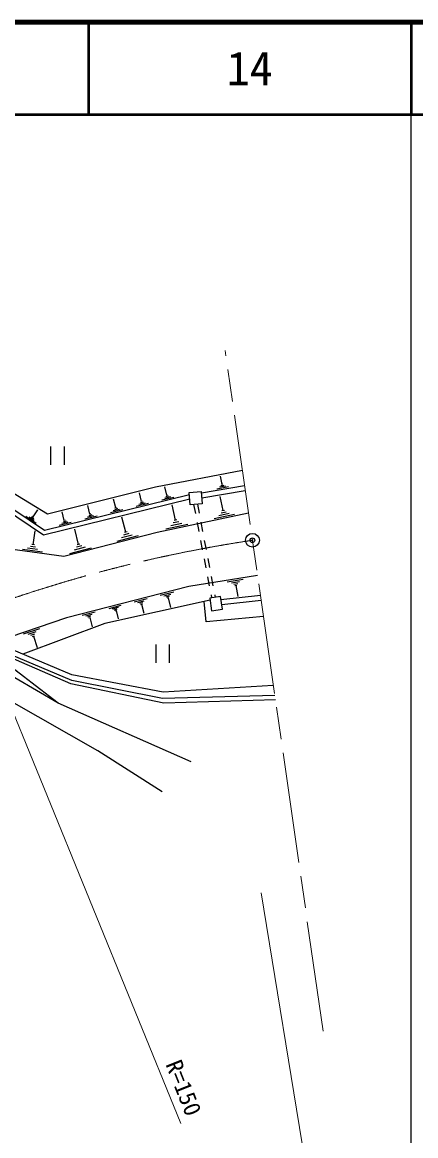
# Model space of a CAD drawing. Units: millimetres at full size, sheet at 1:1000; details may follow other scales. Extents: x 40000 to 680000, y 20000 to 380000.
# Drawn here: x 536828 to 579500, y 259253 to 380000 of the extents above; entities that cross this region are included whole.
import ezdxf
from ezdxf.enums import TextEntityAlignment as Align

# ---------------------------------------------------------------- set-up
doc = ezdxf.new("R2010")
doc.units = ezdxf.units.MM
doc.header["$LTSCALE"] = 1000
doc.header["$PDMODE"] = 32
doc.header["$PDSIZE"] = 500
doc.linetypes.add('CHAIN', pattern=[18.5, 12, -1.5, 3.5, -1.5])
for name, color, linetype, lineweight in [('M-BGD', 7, 'Continuous', 25), ('M-BMK', 2, 'CHAIN', 13), ('M-BMK-SRVR', 3, 'Continuous', 25), ('M-STR-HTXT', 7, 'Continuous', 13), ('M-TTL', 2, 'Continuous', 140), ('M-TTL-BAND', 7, 'Continuous', 25), ('M-TTL-LINE', 7, 'Continuous', 50)]:
    doc.layers.add(name, color=color, linetype=linetype, lineweight=lineweight)
doc.layers.add('M-TTL-TXT', color=7, linetype='Continuous')
doc.styles.add('ＭＳ ゴシック', font='')
doc.styles.get('ＭＳ ゴシック').set_extended_font_data('MS Gothic')

msp = doc.modelspace()

# ---------------------------------------------------------------- linework, layer by layer
at = {"layer": 'M-BGD'}
for p, q in [((539907, 334002), (539907, 332002)), ((541407, 332002), (541407, 334002)), ((539234, 324875), (529334, 331519)), ((560923, 329747), (556254, 328949)), ((558864, 329680), (558219, 329570)), ((558497, 329883), (558343, 330786)), ((558680, 329781), (558358, 329726)), ((558578, 329897), (558417, 329869)), ((554960, 328741), (539234, 324875)), ((549756, 328042), (549526, 328979)), ((553253, 328476), (551959, 328158)), ((552898, 328526), (552251, 328367)), ((552511, 328705), (552288, 329611)), ((552704, 328615), (552381, 328536)), ((552592, 328725), (552430, 328685)), ((561015, 329204), (556290, 328398)), ((559208, 329606), (557918, 329386)), ((558616, 327042), (558290, 328586)), ((544171, 326666), (543942, 327597)), ((546961, 327353), (546732, 328287)), ((547161, 327261), (546827, 327179)), ((547045, 327374), (546878, 327333)), ((550524, 327805), (549186, 327476)), ((550157, 327856), (549487, 327692)), ((549957, 327949), (549622, 327867)), ((549840, 328063), (549673, 328021)), ((553451, 326004), (553101, 327666)), ((555414, 327713), (555602, 326730)), ((555816, 327739), (556005, 326757)), ((538331, 325661), (537223, 326405)), ((538129, 325958), (537575, 326330)), ((538065, 326162), (537788, 326348)), ((538070, 326319), (537931, 326412)), ((538000, 326366), (538521, 327141)), ((541385, 325980), (541157, 326907)), ((544934, 326431), (543604, 326104)), ((544569, 326482), (543904, 326318)), ((544370, 326574), (544038, 326492)), ((544254, 326686), (544088, 326646)), ((547727, 327117), (546393, 326789)), ((547360, 327169), (546693, 327005)), ((548051, 324703), (547633, 326322)), ((553600, 326036), (553303, 325973)), ((559858, 326614), (557653, 326148)), ((559261, 326718), (558158, 326485)), ((558938, 326880), (558387, 326764)), ((558754, 327071), (558478, 327013)), ((538012, 323336), (538214, 324856)), ((542145, 325745), (540821, 325419)), ((541782, 325796), (541119, 325633)), ((541583, 325888), (541252, 325806)), ((541468, 326000), (541303, 325959)), ((542939, 323383), (542513, 325032)), ((554789, 325543), (552415, 325042)), ((554145, 325655), (552958, 325404)), ((553798, 325830), (553205, 325704)), ((555791, 325748), (555979, 324766)), ((556193, 325775), (556381, 324793)), ((549386, 324307), (547073, 323710)), ((548748, 324389), (547592, 324091)), ((548400, 324546), (547821, 324397)), ((548195, 324740), (547906, 324665)), ((556167, 323784), (556356, 322802)), ((556570, 323811), (556758, 322828)), ((539010, 322541), (536840, 322830)), ((538496, 322830), (537411, 322975)), ((538254, 323083), (537711, 323156)), ((538147, 323318), (537876, 323354)), ((544299, 322980), (541943, 322372)), ((543649, 323064), (542471, 322760)), ((543294, 323224), (542705, 323072)), ((543086, 323421), (542791, 323345)), ((556544, 321820), (556732, 320838)), ((556946, 321846), (557135, 320864)), ((556921, 319856), (557109, 318874)), ((557323, 319882), (557511, 318900)), ((559042, 319325), (560795, 319604)), ((559508, 319219), (560384, 319359)), ((559755, 319079), (560193, 319149)), ((559893, 318921), (560112, 318956)), ((560002, 318939), (560198, 317712)), ((551775, 317858), (553282, 318246)), ((552190, 317804), (552944, 317998)), ((552418, 317702), (552794, 317799)), ((552551, 317576), (552739, 317624)), ((552645, 317600), (552916, 316545)), ((557298, 317892), (557358, 317577)), ((557700, 317918), (557754, 317637)), ((562667, 317841), (558376, 317355)), ((546240, 316436), (547556, 316774)), ((546603, 316389), (547261, 316558)), ((546801, 316300), (547130, 316384)), ((548961, 317135), (550371, 317498)), ((549350, 317085), (550055, 317266)), ((549562, 316989), (549915, 317080)), ((549687, 316871), (549863, 316916)), ((549775, 316894), (550028, 315907)), ((562729, 317294), (558459, 316810)), ((543323, 315687), (544738, 316050)), ((543713, 315636), (544420, 315818)), ((543926, 315540), (544280, 315631)), ((544051, 315421), (544228, 315467)), ((544139, 315444), (544394, 314454)), ((546917, 316190), (547081, 316232)), ((546999, 316211), (547236, 315290)), ((536977, 313667), (538726, 314261)), ((537474, 313641), (538348, 313938)), ((537752, 313540), (538189, 313689)), ((537920, 313402), (538139, 313477)), ((538030, 313439), (538445, 312215)), ((540712, 306179), (533398, 311782)), ((551299, 312532), (551299, 310532)), ((552799, 310532), (552799, 312532))]:
    msp.add_line(p, q, dxfattribs=at)
for points in [[(561364, 326778), (551448, 324684), (541346, 322078), (534464, 322995), (526993, 328356), (526314, 332454), (530525, 338978)], [(560700, 331396), (551288, 329570), (539582, 326672), (530905, 331947), (534010, 336872)], [(554990, 328285), (539148, 324390), (529072, 331153)], [(562340, 320003), (554897, 318815), (541636, 315408), (533970, 312804)], [(557188, 317335), (545772, 314813), (536889, 311469)], [(562977, 315571), (556787, 314994), (556541, 317192)], [(555160, 299816), (540712, 306179), (531280, 311642)], [(564278, 306530), (552174, 306149), (542100, 308243), (533666, 311901)], [(564056, 308073), (552113, 307350), (542195, 309231), (534027, 312677)], [(564211, 306999), (552046, 306655), (542188, 308609), (534050, 312071)], [(551984, 296546), (545024, 300976), (535434, 306456), (529748, 310493), (529254, 310893)]]:
    msp.add_lwpolyline(points, dxfattribs=at)
for points in [[(554942, 329017), (556244, 329102), (556331, 327773), (555029, 327687)], [(557365, 316168), (558529, 316344), (558320, 317723), (557156, 317547)]]:
    msp.add_lwpolyline(points, close=True, dxfattribs=at)
at = {"layer": 'M-BMK'}
msp.add_line((569451, 270587), (558826, 344417), dxfattribs=at)
msp.add_arc((583992, 175478), 150000, 98.51213, 110.52565, dxfattribs=at)
at = {"layer": 'M-BMK-SRVR'}
msp.add_circle((561789, 323825), 750, dxfattribs=at)
msp.add_point((561789, 323825), dxfattribs=at)
msp.add_point((561789, 323825), dxfattribs=at)
at = {"layer": 'M-STR-HTXT'}
for p, q in [((554033, 260576), (531418, 315970)), ((562740, 285583), (567768, 254831))]:
    msp.add_line(p, q, dxfattribs=at)
at = {"layer": 'M-TTL'}
msp.add_line((680000, 380000), (40000, 380000), dxfattribs=at)
at = {"layer": 'M-TTL-BAND'}
msp.add_line((579000, 20000), (579000, 370000), dxfattribs=at)
at = {"layer": 'M-TTL-LINE'}
for p, q in [((543997, 380000), (543997, 370000)), ((579000, 380000), (579000, 370000)), ((40000, 370000), (680000, 370000))]:
    msp.add_line(p, q, dxfattribs=at)

# ---------------------------------------------------------------- texts
at = {"layer": 'M-STR-HTXT', "style": 'ＭＳ ゴシック'}
msp.add_text('R=150', height=1833, rotation=291.597, dxfattribs=at).set_placement((551824, 266808), align=Align.BOTTOM_LEFT)
at = {"layer": 'M-TTL-TXT', "style": 'ＭＳ ゴシック'}
msp.add_text('14', height=3666, dxfattribs=at).set_placement((561497, 375000), align=Align.MIDDLE_CENTER)

doc.saveas('drawing.dxf')
